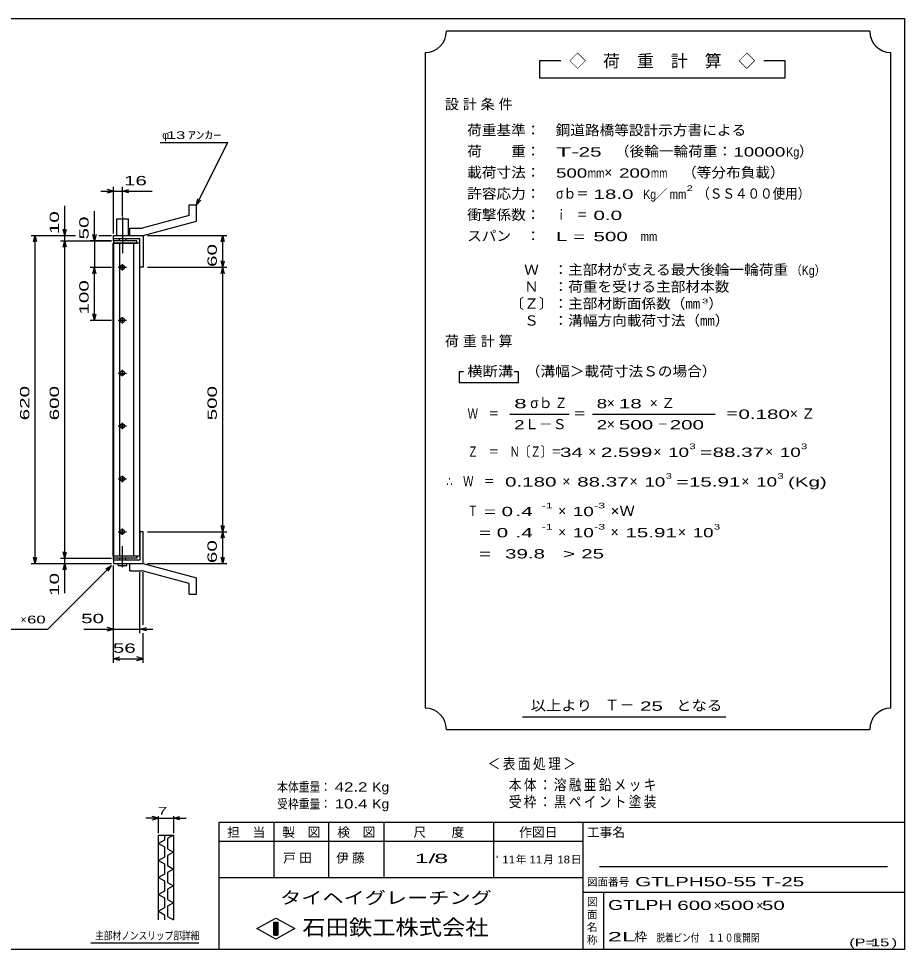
# Model space of a CAD drawing. Units: millimetres, scale not verified. Extents: x -1456 to 1389, y -1026 to 839.
# Drawn here: x -285 to 1389, y -921 to 839 of the extents above; entities that cross this region are included whole.
import ezdxf
from ezdxf.enums import TextEntityAlignment as Align

# ---------------------------------------------------------------- set-up
doc = ezdxf.new("R2010")
doc.units = ezdxf.units.MM
doc.header["$LTSCALE"] = 8
doc.linetypes.add('LONG_DASHED_DOTTED', pattern=[15.25, 12, -1.5, 0.25, -1.5])
for name, color, linetype, lineweight in [('0_2', 150, 'Continuous', 25), ('16', 3, 'Continuous', 25), ('19', 6, 'Continuous', 25), ('22', 4, 'Continuous', 25), ('24', 2, 'Continuous', 25), ('32', 4, 'Continuous', 25)]:
    doc.layers.add(name, color=color, linetype=linetype, lineweight=lineweight)
doc.styles.add('ベクトル', font='')
doc.styles.add('ＭＳ ゴシック', font='')
doc.styles.get('ベクトル').set_extended_font_data('ベクトル')
doc.styles.get('ＭＳ ゴシック').set_extended_font_data('MS Gothic')

msp = doc.modelspace()

# ---------------------------------------------------------------- linework, layer by layer
at = {"layer": '0_2'}
for p, q in [((-1379.2, 838.8), (1388.8, 838.8)), ((1388.8, 838.8), (1388.8, -921.2)), ((1388.8, -681.2), (92.8, -681.2)), ((92.8, -681.2), (92.8, -921.2)), ((196.8, -681.2), (196.8, -785.2)), ((300.8, -785.2), (300.8, -681.2)), ((404.8, -681.2), (404.8, -785.2)), ((612.8, -785.2), (612.8, -681.2)), ((780.8, -681.2), (780.8, -921.2)), ((780.8, -717.2), (92.8, -717.2)), ((1356.8, -765.2), (812.8, -765.2)), ((92.8, -785.2), (780.8, -785.2)), ((780.8, -813.2), (1388.8, -813.2)), ((820.8, -921.2), (820.8, -813.2)), ((164.8, -882), (200.8, -862)), ((200.8, -862), (236.8, -882)), ((196.8, -870), (204.8, -870)), ((196.8, -894), (196.8, -870)), ((196.8, -870), (198.4, -870)), ((198.4, -870), (198.4, -894)), ((200, -894), (200, -870)), ((200, -870), (201.6, -870)), ((201.6, -870), (201.6, -894)), ((203.2, -894), (203.2, -870)), ((203.2, -870), (204.8, -870)), ((204.8, -870), (204.8, -894)), ((204.8, -870), (204.8, -894)), ((200.8, -902), (164.8, -882)), ((204.8, -894), (196.8, -894)), ((198.4, -894), (200, -894)), ((236.8, -882), (200.8, -902)), ((201.6, -894), (203.2, -894)), ((1388.8, -921.2), (-1379.2, -921.2))]:
    msp.add_line(p, q, dxfattribs=at)
at = {"layer": '16'}
for p, q in [((-106.7, -177), (-106.7, 414)), ((-106.7, 414), (-106, 414)), ((-62, 418.5), (-106, 418.5)), ((-106, 418.5), (-106, 414)), ((-106, 414), (-62, 414)), ((-106, 414), (-106, -177)), ((-56, 414), (-106, 414)), ((-94.5, 414), (-94.5, -177)), ((-67.5, -177), (-67.5, 414)), ((-62, 414), (-62, 418.5)), ((-56, -177), (-56, 414)), ((-87.5, 371.5), (-91.5, 371.5)), ((-89.5, 374.5), (-89.5, 362.5)), ((-97.5, 368.5), (-81.5, 368.5)), ((-91.5, 365.5), (-87.5, 365.5)), ((-97.5, 268.5), (-81.5, 268.5)), ((-87.5, 271.5), (-91.5, 271.5)), ((-91.5, 265.5), (-87.5, 265.5)), ((-89.5, 274.5), (-89.5, 262.5)), ((-97.5, 168.5), (-81.5, 168.5)), ((-87.5, 171.5), (-91.5, 171.5)), ((-91.5, 165.5), (-87.5, 165.5)), ((-89.5, 174.5), (-89.5, 162.5)), ((-87.5, 71.5), (-91.5, 71.5)), ((-89.5, 74.5), (-89.5, 62.5)), ((-97.5, 68.5), (-81.5, 68.5)), ((-91.5, 65.5), (-87.5, 65.5)), ((-97.5, -31.5), (-81.5, -31.5)), ((-87.5, -28.5), (-91.5, -28.5)), ((-91.5, -34.5), (-87.5, -34.5)), ((-89.5, -25.5), (-89.5, -37.5)), ((-97.5, -131.5), (-81.5, -131.5)), ((-87.5, -128.5), (-91.5, -128.5)), ((-91.5, -134.5), (-87.5, -134.5)), ((-89.5, -125.5), (-89.5, -137.5)), ((-106, -177), (-106.7, -177)), ((-106, -177), (-62, -177)), ((-106, -181.5), (-106, -177)), ((-106, -177), (-56, -177)), ((-62, -181.5), (-106, -181.5)), ((-62, -177), (-62, -181.5))]:
    msp.add_line(p, q, dxfattribs=at)
for centre, radius, start, end in [((-91.5, 368.5), 3, 90, 270), ((-89.5, 368.5), 4, 46.6, 133.4), ((-87.5, 368.5), 3, 270, 90), ((-89.5, 368.5), 4, 226.6, 313.4), ((-91.5, 268.5), 3, 90, 270), ((-89.5, 268.5), 4, 46.6, 133.4), ((-89.5, 268.5), 4, 226.6, 313.4), ((-87.5, 268.5), 3, 270, 90), ((-91.5, 168.5), 3, 90, 270), ((-89.5, 168.5), 4, 46.6, 133.4), ((-89.5, 168.5), 4, 226.6, 313.4), ((-87.5, 168.5), 3, 270, 90), ((-91.5, 68.5), 3, 90, 270), ((-89.5, 68.5), 4, 46.6, 133.4), ((-87.5, 68.5), 3, 270, 90), ((-89.5, 68.5), 4, 226.6, 313.4), ((-91.5, -31.5), 3, 90, 270), ((-89.5, -31.5), 4, 46.6, 133.4), ((-89.5, -31.5), 4, 226.6, 313.4), ((-87.5, -31.5), 3, 270, 90), ((-91.5, -131.5), 3, 90, 270), ((-89.5, -131.5), 4, 46.6, 133.4), ((-89.5, -131.5), 4, 226.6, 313.4), ((-87.5, -131.5), 3, 270, 90)]:
    msp.add_arc(centre, radius, start, end, dxfattribs=at)
at = {"layer": '19'}
for p, q in [((37, 486.5), (51, 486.5)), ((37, 466.5), (37, 486.5)), ((51, 455.5), (51, 486.5)), ((-100, 428.5), (-100, 460.5)), ((-100, 460.5), (-78, 460.5)), ((-78, 428.5), (-78, 460.5)), ((37, 466.5), (-52, 442.5)), ((-75, 442.5), (-52, 442.5)), ((-75, 428.5), (-75, 442.5)), ((-50, 428.5), (51, 455.5)), ((-106, 418.5), (-106, 428.5)), ((-106, 422.5), (-106, 428.5)), ((-106, 428.5), (-51, 428.5)), ((-56, 422.5), (-106, 422.5)), ((-95, 418.5), (-95, 422.5)), ((-83, 422.5), (-83, 418.5)), ((-75, 428.5), (-50, 428.5)), ((-56, 368.5), (-56, 422.5)), ((-51, 428.5), (-50, 427.5)), ((-50, 427.5), (-50, 368.5)), ((-50, 368.5), (-56, 368.5)), ((-50, -131.5), (-56, -131.5)), ((-56, -131.5), (-56, -185.5)), ((-50, -190.5), (-50, -131.5)), ((-106, -185.5), (-106, -175.5)), ((-106, -185.5), (-106, -191.5)), ((-56, -185.5), (-106, -185.5)), ((-106, -191.5), (-51, -191.5)), ((-97, -195.5), (-97, -191.5)), ((-95, -181.5), (-95, -185.5)), ((-83, -185.5), (-83, -181.5)), ((-81, -195.5), (-81, -191.5)), ((-75, -191.5), (-50, -191.5)), ((-75, -205.5), (-75, -191.5)), ((-51, -191.5), (-50, -190.5)), ((-50, -191.5), (51, -218.5)), ((-97, -195.5), (-81, -195.5)), ((-75, -205.5), (-52, -205.5)), ((37, -229.5), (-52, -205.5)), ((51, -249.5), (51, -218.5)), ((37, -249.5), (37, -229.5)), ((37, -249.5), (51, -249.5))]:
    msp.add_line(p, q, dxfattribs=at)
at = {"layer": '19', "linetype": 'LONG_DASHED_DOTTED'}
for p, q in [((-89, 463.5), (-89, 395.5)), ((-89, -198.5), (-89, -158.5))]:
    msp.add_line(p, q, dxfattribs=at)
at = {"layer": '22'}
for p, q in [((-18, 604.5), (110, 604.5)), ((51, 486.5), (110, 604.5)), ((-130, 512.5), (-106, 512.5)), ((-106, 512.5), (-118, 515.7)), ((-118, 509.3), (-106, 512.5)), ((-106, 432.5), (-106, 520.5)), ((-106, 512.5), (-89, 512.5)), ((-89, 464.5), (-89, 520.5)), ((-89, 512.5), (-77, 515.7)), ((-77, 509.3), (-89, 512.5)), ((-89, 512.5), (-33, 512.5)), ((51, 486.5), (53.4, 498.2)), ((51, 486.5), (59, 495.3)), ((-198, 428.5), (-198, 484.5)), ((-142, 418.5), (-142, 474.5)), ((-198, 428.5), (-201.2, 440.5)), ((-198, 428.5), (-194.8, 440.5)), ((-262, 428.5), (-178, 428.5)), ((-257.2, 416.5), (-254, 428.5)), ((-250.8, 416.5), (-254, 428.5)), ((-254, -191.5), (-254, 428.5)), ((-206, 428.5), (-178, 428.5)), ((-198, 418.5), (-198, 428.5)), ((-142, 418.5), (-145.2, 430.5)), ((-138.8, 430.5), (-142, 418.5)), ((-134, 428.5), (-110, 428.5)), ((-134, 428.5), (-110, 428.5)), ((-42, 428.5), (108.4, 428.5)), ((97.2, 416.5), (100.4, 428.5)), ((103.6, 416.5), (100.4, 428.5)), ((100.4, 368.5), (100.4, 428.5)), ((-206, 418.5), (-110, 418.5)), ((-201.2, 406.5), (-198, 418.5)), ((-194.8, 406.5), (-198, 418.5)), ((-198, -181.5), (-198, 418.5)), ((-110, 418.5), (-150, 418.5)), ((-142, 418.5), (-142, 368.5)), ((100.4, 368.5), (97.2, 380.5)), ((100.4, 368.5), (103.6, 380.5)), ((-150, 368.5), (-110, 368.5)), ((-145.2, 356.5), (-142, 368.5)), ((-138.8, 356.5), (-142, 368.5)), ((-142, 268.5), (-142, 368.5)), ((-42, 368.5), (108.4, 368.5)), ((97.2, 356.5), (100.4, 368.5)), ((103.6, 356.5), (100.4, 368.5)), ((100.4, -131.5), (100.4, 368.5)), ((-150, 268.5), (-110, 268.5)), ((-142, 268.5), (-145.2, 280.5)), ((-142, 268.5), (-138.8, 280.5)), ((100.4, -131.5), (97.2, -119.5)), ((100.4, -131.5), (103.6, -119.5)), ((-42, -131.5), (108.4, -131.5)), ((97.2, -143.5), (100.4, -131.5)), ((103.6, -143.5), (100.4, -131.5)), ((100.4, -191.5), (100.4, -131.5)), ((-198, -181.5), (-201.2, -169.5)), ((-198, -181.5), (-194.8, -169.5)), ((-262, -191.5), (-110, -191.5)), ((-254, -191.5), (-257.2, -179.5)), ((-254, -191.5), (-250.8, -179.5)), ((-206, -181.5), (-110, -181.5)), ((-206, -191.5), (-110, -191.5)), ((-201.2, -203.5), (-198, -191.5)), ((-198, -191.5), (-198, -181.5)), ((-194.8, -203.5), (-198, -191.5)), ((-198, -247.5), (-198, -191.5)), ((-42, -191.5), (108.4, -191.5)), ((100.4, -191.5), (97.2, -179.5)), ((100.4, -191.5), (103.6, -179.5)), ((-230, -315.5), (-110, -195.5)), ((-120.4, -201.9), (-110, -195.5)), ((-116.4, -205.9), (-110, -195.5)), ((-106, -323.5), (-106, -195.5)), ((-106, -379.5), (-106, -195.5)), ((-56, -323.5), (-56, -207.7)), ((-50, -307.5), (-50, -207.7)), ((-390, -315.5), (-230, -315.5)), ((-162, -315.5), (-106, -315.5)), ((-106, -315.5), (-118, -312.3)), ((-118, -318.7), (-106, -315.5)), ((-106, -315.5), (-56, -315.5)), ((-56, -315.5), (-44, -312.3)), ((-44, -318.7), (-56, -315.5)), ((-56, -315.5), (-32, -315.5)), ((-50, -379.5), (-50, -323.5)), ((-106, -371.5), (-94, -368.3)), ((-50, -371.5), (-62, -368.3)), ((-94, -374.7), (-106, -371.5)), ((-106, -371.5), (-50, -371.5)), ((-62, -374.7), (-50, -371.5))]:
    msp.add_line(p, q, dxfattribs=at)
at = {"layer": '24', "color": 4}
for p, q in [((1323.2, 814.8), (523.2, 814.8)), ((483.2, 774.8), (483.2, -465.2)), ((1363.2, -465.2), (1363.2, 774.8)), ((739.2, 758.8), (699.2, 758.8)), ((699.2, 758.8), (699.2, 726.8)), ((1163.2, 758.8), (1123.2, 758.8)), ((1163.2, 726.8), (1163.2, 758.8)), ((699.2, 726.8), (1163.2, 726.8)), ((555.2, 170.8), (547.2, 170.8)), ((547.2, 170.8), (547.2, 150.8)), ((659.2, 170.8), (651.2, 170.8)), ((659.2, 150.8), (659.2, 170.8)), ((547.2, 150.8), (659.2, 150.8)), ((643.2, 90.8), (755.2, 90.8)), ((799.2, 90.8), (1031.2, 90.8)), ((667.2, -481.2), (1051.2, -481.2)), ((523.2, -505.2), (1323.2, -505.2))]:
    msp.add_line(p, q, dxfattribs=at)
for centre, start, end in [((483.2, 814.8), 270, 0), ((1363.2, 814.8), 180, 270), ((483.2, -505.2), 0, 90), ((1363.2, -505.2), 90, 180)]:
    msp.add_arc(centre, 40, start, end, dxfattribs=at)
at = {"layer": '32'}
for p, q in [((-20.8, -673.2), (-44.8, -673.2)), ((-20.8, -673.2), (-32.8, -670)), ((-32.8, -676.4), (-20.8, -673.2)), ((-20.8, -701.2), (-20.8, -669.2)), ((-20.8, -673.2), (7.2, -673.2)), ((7.2, -669.2), (7.2, -701.2)), ((7.2, -673.2), (19.2, -670)), ((19.2, -676.4), (7.2, -673.2)), ((7.2, -673.2), (31.2, -673.2)), ((-20.8, -705.2), (7.2, -705.2)), ((-20.8, -865.2), (-20.8, -705.2)), ((-9.6, -714.8), (-20.8, -721.2)), ((-20.8, -721.2), (-9.6, -727.6)), ((-9.6, -705.2), (-9.6, -714.8)), ((7.2, -705.2), (-4, -711.6)), ((-4, -711.6), (-4, -730.8)), ((7.2, -705.2), (7.2, -865.2)), ((-9.6, -727.6), (-9.6, -746.8)), ((-4, -730.8), (7.2, -737.2)), ((7.2, -737.2), (-4, -743.6)), ((-9.6, -746.8), (-20.8, -753.2)), ((-20.8, -753.2), (-9.6, -759.6)), ((-4, -743.6), (-4, -762.8)), ((-9.6, -759.6), (-9.6, -778.8)), ((-4, -762.8), (7.2, -769.2)), ((7.2, -769.2), (-4, -775.6)), ((-9.6, -778.8), (-20.8, -785.2)), ((-20.8, -785.2), (-9.6, -791.6)), ((-9.6, -791.6), (-9.6, -810.8)), ((-4, -775.6), (-4, -794.8)), ((-4, -794.8), (7.2, -801.2)), ((7.2, -801.2), (-4, -807.6)), ((-4, -807.6), (-4, -826.8)), ((-9.6, -810.8), (-20.8, -817.2)), ((-20.8, -817.2), (-9.6, -823.6)), ((-9.6, -823.6), (-9.6, -842.8)), ((-4, -826.8), (7.2, -833.2)), ((-9.6, -842.8), (-20.8, -849.2)), ((7.2, -833.2), (-4, -839.6)), ((-4, -839.6), (-4, -858.8)), ((-20.8, -849.2), (-9.6, -855.6)), ((-9.6, -855.6), (-9.6, -865.2)), ((-4, -858.8), (7.2, -865.2)), ((55.2, -909.2), (-148.8, -909.2))]:
    msp.add_line(p, q, dxfattribs=at)

# ---------------------------------------------------------------- texts
at = {"layer": '0_2', "style": 'ＭＳ ゴシック'}
for s, height, p in [('担\u3000当', 17.6, (108.8, -699.6)), ('製\u3000図', 17.6, (212.8, -699.6)), ('検\u3000図', 17.6, (316.8, -699.6)), ('尺\u3000\u3000度', 17.6, (460.8, -699.6)), ('作図日', 17.6, (660.8, -699.6)), ('工事名', 17.6, (788.8, -699.6)), ('年', 14.7, (654.4, -751.2)), ('月', 14.7, (706.4, -751.2)), ('日', 14.7, (758.4, -751.2)), ('図面番号', 14.66, (788.8, -793.6)), ('図', 14.7, (788.8, -831.2)), ('面', 14.7, (788.8, -855.2)), ('名', 14.7, (788.8, -879.2)), ('称', 14.7, (788.8, -903.2))]:
    msp.add_text(s, height=height, dxfattribs=at).set_placement(p, align=Align.MIDDLE_LEFT)
at = {"layer": '0_2', "color": 222, "style": 'ベクトル'}
for s, height, width, p in [('タイヘイグレーチング', 23.46, 1.25, (208.8, -823.6)), ('石田鉄工株式会社', 29.33, 1.1, (250.8, -879.6))]:
    msp.add_text(s, height=height, dxfattribs=dict(at, width=width)).set_placement(p, align=Align.MIDDLE_LEFT)
at = {"layer": '22', "color": 2, "style": 'ベクトル'}
for s, height, p in [('φ', 14.7, (-14, 618.5)), ('×', 14.7, (-282, -297.5)), ('×', 17.6, (1028.8, -838)), ('×', 17.6, (1108.8, -838)), ('枠', 17.6, (878.4, -897.2))]:
    msp.add_text(s, height=height, dxfattribs=at).set_placement(p, align=Align.MIDDLE_LEFT)
for s, height, width, p in [(' 13 ', 14.66, 1.6, (-14, 618.5)), ('ｱﾝｶｰ', 14.66, 1.6, (34, 618.5)), (' 16 ', 17.6, 1.65, (-97, 532.5)), (' 60 ', 14.66, 1.6, (-278, -297.5)), (' 50 ', 17.6, 1.65, (-178, -295.5)), (' 56 ', 17.6, 1.65, (-118, -351.5)), ('本体重量：', 17.6, 0.85, (203.2, -614)), (' 42.2', 17.6, 1.35, (303.2, -614)), ('Kg', 17.6, 1.1, (383.2, -614)), ('受枠重量：', 17.6, 0.85, (203.2, -646)), (' 10.4', 17.6, 1.35, (303.2, -646)), ('Kg', 17.6, 1.1, (383.2, -646)), ('1/', 17.6, 2, (463.2, -749.2)), (' 8 ', 17.6, 2, (487.2, -749.2)), ("'", 14.7, 1.2, (616.8, -751.2)), ('11', 14.66, 1.1, (628.8, -751.2)), ('11', 14.66, 1.1, (680, -751.2)), ('18', 14.66, 1.1, (732.8, -751.2)), ('GTLPH50-55 T-25                  ', 17.6, 1.65, (880, -793.2)), ('GTLPH', 18.77, 1.45, (828.8, -837.2)), (' 600 ', 17.6, 1.65, (948.8, -838)), (' 500 ', 17.6, 1.65, (1028.8, -838)), (' 50 ', 17.6, 1.65, (1108.8, -838)), ('2L', 17.6, 2.05, (828, -897.2)), ('脱着', 14.66, 0.8, (920, -899.2)), ('ピン付', 14.66, 0.8, (952, -899.2)), ('\u3000１１０度開閉', 14.66, 0.8, (1000, -899.2)), ('(P=', 14.66, 1.55, (1284.8, -908)), (' 15 ', 14.66, 1.6, (1316.8, -908)), (')', 14.7, 1.6, (1364.8, -908))]:
    msp.add_text(s, height=height, dxfattribs=dict(at, width=width)).set_placement(p, align=Align.MIDDLE_LEFT)
at = {"layer": '22', "color": 2, "style": 'ベクトル', "width": 1.65}
for s, p in [(' 10 ', (-218, 420.5)), (' 50 ', (-162, 410.5)), (' 60 ', (80.4, 358.5)), (' 100 ', (-162, 268.5)), (' 620 ', (-274, 68.5)), (' 600 ', (-218, 68.5)), (' 500 ', (80.4, 68.5)), (' 60 ', (80.4, -201.5)), (' 10 ', (-218, -263.5))]:
    msp.add_text(s, height=17.6, rotation=90, dxfattribs=at).set_placement(p, align=Align.MIDDLE_LEFT)
at = {"layer": '22', "color": 2, "attachment_point": 4, "style": 'ベクトル'}
for s, insert, char_height in [('\\T1.2;\\W0.85;＜表面処理＞', (601.2, -571.2), 20.53), ('\\T1.19;\\W0.85;本体：溶融亜鉛メッキ', (641.2, -611.2), 20.53), ('\\T1.19;\\W0.85;受枠：黒ペイント塗装', (641.2, -643.2), 20.53), ('\\T1.25;戸田\u3000', (214.8, -749.2), 17.6), ('\\T1.25;伊藤\u3000', (314.8, -749.2), 17.6)]:
    msp.add_mtext(s, dxfattribs=dict(at, insert=insert, char_height=char_height))
at = {"layer": '24', "style": 'ベクトル'}
for s, height, p in [('◇\u3000荷\u3000重\u3000計\u3000算\u3000◇', 23.46, (755.2, 758.8)), ('）', 19.4, (1189.6, 588)), ('×', 19.4, (821.6, 548)), ('／', 17.6, (917.2, 506.8)), ('）', 19.4, (1018.4, 300)), ('σｂ', 19.35, (681.6, 112)), ('×', 19.4, (826.4, 112)), ('Ｌ－Ｓ', 19.35, (671.2, 72)), ('×', 19.4, (826.4, 72)), ('×', 19.4, (791.2, 20)), ('×', 19.4, (914.4, 20)), ('×', 19.4, (1125.6, 20)), ('×', 19.4, (742.4, -36)), ('×', 19.4, (869.6, -36)), ('×', 19.4, (1080.8, -36)), ('×', 19.4, (734.4, -92)), ('×', 19.4, (734.4, -132)), ('×', 19.4, (833.6, -132)), ('×', 19.4, (960.8, -132)), ('Ｔ－', 20.53, (822.4, -459.2))]:
    msp.add_text(s, height=height, dxfattribs=at).set_placement(p, align=Align.MIDDLE_LEFT)
for s, height, width, p in [('荷重基準：\u3000', 19.35, 1.05, (562.4, 628)), ('鋼道路橋等設計示方書による', 19.35, 1.05, (729.6, 628)), ('荷\u3000\u3000重：\u3000', 19.35, 1.05, (562.4, 588)), ('（後輪一輪荷重：', 19.35, 1.05, (841.6, 588)), ('T-', 17.6, 2, (730.4, 586.8)), (' 25 ', 17.6, 1.65, (762.4, 586.8)), ('10000', 17.6, 1.5, (1065.6, 586.8)), ('Kg', 17.6, 0.85, (1165.6, 586.8)), ('載荷寸法：\u3000', 19.35, 1.05, (562.4, 548)), ('500', 17.6, 1.5, (730.4, 546.8)), ('mm', 17.6, 0.8, (790.4, 546.8)), ('200', 17.6, 1.5, (849.6, 546.8)), ('mm', 17.6, 0.8, (909.6, 546.8)), ('\u3000（等分布負載）', 19.35, 1.05, (940.8, 548)), ('許容応力：\u3000', 19.35, 1.05, (562.4, 508)), ('σｂ＝', 19.35, 0.9, (730.4, 508)), (' 18.0', 17.6, 1.65, (790.4, 506.8)), ('Kg', 17.6, 0.85, (895.2, 506.8)), ('mm', 17.6, 0.8, (945.2, 506.8)), ('2', 10.6, 1.5, (977.2, 518)), ('（ＳＳ４００使用）', 19.35, 0.9, (997.2, 508)), ('衝撃係数：\u3000', 19.35, 1.05, (562.4, 468)), ('ｉ\u3000＝', 19.35, 0.75, (730.4, 468)), (' 0.0', 17.6, 1.65, (790.4, 466.8)), ('スパン\u3000：\u3000', 19.35, 1.05, (562.4, 428)), ('L =', 17.6, 1.65, (730.4, 426.8)), (' 500 ', 17.6, 1.65, (790.4, 426.8)), ('mm', 17.6, 0.8, (890.4, 426.8)), ('\u3000Ｗ\u3000：主部材が支える最大後輪一輪荷重', 19.35, 1.05, (642.4, 364)), ('（Kg）', 17.6, 0.85, (1174.4, 362.8)), ('\u3000Ｎ\u3000：荷重を受ける主部材本数', 19.35, 1.05, (642.4, 332)), ('〔Ｚ〕：主部材断面係数（㎜', 19.35, 1.05, (642.4, 300)), ('3', 8.8, 1.8, (1006.4, 304.8)), ('\u3000Ｓ\u3000：溝幅方向載荷寸法（㎜）', 19.35, 1.05, (642.4, 268)), ('横断溝', 19.35, 1.1, (562.4, 172)), ('\u3000（溝幅＞載荷寸法Ｓの場合）', 19.35, 1.05, (645.6, 172)), ('8', 17.6, 1.8, (651.2, 110.8)), ('Ｚ', 19.4, 0.9, (728, 112)), ('8', 17.6, 1.5, (807.2, 110.8)), (' 18 ', 17.6, 1.65, (838.4, 110.8)), ('Ｗ\u3000＝', 19.35, 0.75, (563.2, 92)), ('＝', 19.4, 0.9, (763.2, 92)), ('＝', 19.4, 0.9, (1051.2, 92)), ('0.180', 17.6, 1.65, (1075.2, 90.8)), ('2', 17.6, 1.5, (651.2, 70.8)), ('2', 17.6, 1.5, (807.2, 70.8)), (' 500 ', 17.6, 1.65, (838.4, 70.8)), ('－', 19.4, 0.75, (922.4, 72)), (' 200 ', 17.6, 1.65, (934.4, 70.8)), ('3', 10.6, 1.5, (982.4, 30)), ('3', 10.6, 1.5, (1193.6, 30)), ('Ｚ\u3000＝\u3000Ｎ〔Ｚ〕＝', 19.35, 0.75, (563.2, 20)), (' 34 ', 17.6, 1.65, (727.2, 18.8)), ('2.599', 17.6, 1.65, (815.2, 18.8)), ('10', 17.6, 1.5, (942.4, 18.8)), ('=', 17.6, 1.7, (1002.4, 18.8)), ('88.37', 17.6, 1.65, (1026.4, 18.8)), ('10', 17.6, 1.5, (1153.6, 18.8)), ('∴\u3000Ｗ\u3000＝', 19.35, 0.75, (523.2, -36)), (' 0.180', 17.6, 1.65, (623.2, -37.2)), ('88.37', 17.6, 1.65, (770.4, -37.2)), ('10', 17.6, 1.5, (897.6, -37.2)), ('3', 10.6, 1.5, (937.6, -26)), ('=', 17.6, 1.7, (957.6, -37.2)), ('15.91', 17.6, 1.65, (981.6, -37.2)), ('10', 17.6, 1.5, (1108.8, -37.2)), ('3', 10.6, 1.5, (1148.8, -26)), ('(Kg)', 17.6, 1.65, (1168.8, -37.2)), ('Ｔ', 19.4, 0.75, (563.2, -92)), (' = 0', 17.6, 1.65, (583.2, -93.2)), (' .4 ', 17.6, 1.65, (643.2, -93.2)), ('-1', 10.56, 1.65, (703.2, -82)), ('10', 17.6, 1.5, (762.4, -93.2)), ('-3', 10.56, 1.65, (802.4, -82)), ('×Ｗ', 19.35, 1.1, (833.6, -92)), ('-1', 10.56, 1.65, (703.2, -122)), ('-3', 10.56, 1.65, (802.4, -122)), ('3', 10.6, 1.5, (1028.8, -122)), ('  = 0', 17.6, 1.65, (563.2, -133.2)), (' .4 ', 17.6, 1.65, (643.2, -133.2)), ('10', 17.6, 1.5, (762.4, -133.2)), ('15.91', 17.6, 1.65, (861.6, -133.2)), ('10', 17.6, 1.5, (988.8, -133.2)), ('  =', 17.6, 1.65, (563.2, -173.2)), (' 39.8', 17.6, 1.65, (623.2, -173.2)), ('>', 17.6, 1.7, (743.2, -173.2)), (' 25 ', 17.6, 1.65, (767.2, -173.2)), ('以上より\u3000', 19.35, 1.1, (682.4, -460)), (' 25 ', 17.6, 1.65, (878.4, -461.2)), ('となる', 19.35, 1.1, (957.6, -460))]:
    msp.add_text(s, height=height, dxfattribs=dict(at, width=width)).set_placement(p, align=Align.MIDDLE_LEFT)
at = {"layer": '24', "char_height": 19.35, "attachment_point": 4, "style": 'ベクトル'}
for s, insert in [('\\T1.28;設計条件', (520.4, 676)), ('\\T1.28;荷重計算', (520.4, 228)), ('\\T1.42;×Ｚ', (907.6, 112)), ('\\T1.42;×Ｚ', (1172.4, 92))]:
    msp.add_mtext(s, dxfattribs=dict(at, insert=insert))
at = {"layer": '32', "color": 2, "style": 'ベクトル'}
for s, width, p in [(' 7 ', 1.6, (-30.8, -659.2)), ('主部材ノンスリップ部詳細', 0.8, (-140.8, -895.2))]:
    msp.add_text(s, height=14.66, dxfattribs=dict(at, width=width)).set_placement(p, align=Align.MIDDLE_LEFT)

doc.saveas('drawing.dxf')
